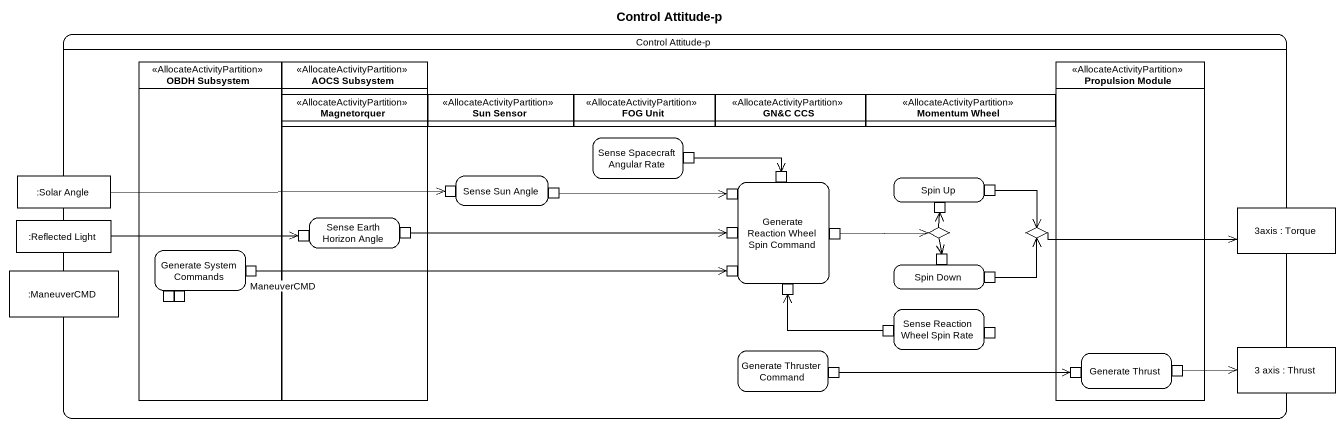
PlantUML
@startuml
title Control Attitude-p
hide empty description
state "Control Attitude-p" as Control_Attitude_p {
  state "OBDH Subsystem" as OBDH_Subsystem <<AllocateActivityPartition>> {
    state "Generate System Commands" as Generate_System_Commands {
      state pin13 <<outputPin>>
      state pin14 <<outputPin>>
      state "ManeuverCMD" as ManeuverCMD_2 <<outputPin>>
    }
  }
  state "AOCS Subsystem" as AOCS_Subsystem <<AllocateActivityPartition>> {
    state Magnetorquer <<AllocateActivityPartition>>
    state "Sense Earth Horizon Angle" as Sense_Earth_Horizon_Angle {
      state pin8 <<inputPin>>
      state pin9 <<outputPin>>
    }
  }
  state "Propulsion Module" as Propulsion_Module <<AllocateActivityPartition>> {
    state "Generate Thrust" as Generate_Thrust {
      state pin21 <<inputPin>>
      state pin22 <<outputPin>>
    }
  }
  state "Sun Sensor" as Sun_Sensor <<AllocateActivityPartition>>
  state "FOG Unit" as FOG_Unit <<AllocateActivityPartition>>
  state "GN&C CCS" as GN_C_CCS <<AllocateActivityPartition>>
  state "Momentum Wheel" as Momentum_Wheel <<AllocateActivityPartition>>
  state "Sense Spacecraft Angular Rate" as Sense_Spacecraft_Angular {
    state pin1 <<outputPin>>
  }
  state ":Solar Angle" as Solar_Angle <<object>>
  state "Sense Sun Angle" as Sense_Sun_Angle {
    state pin3 <<inputPin>>
    state pin4 <<outputPin>>
  }
  state "Generate Reaction Wheel Spin Command" as Generate_Reaction_Wheel {
    state pin2 <<inputPin>>
    state pin5 <<inputPin>>
    state pin10 <<inputPin>>
    state pin11 <<outputPin>>
    state pin15 <<inputPin>>
    state pin16 <<inputPin>>
  }
  state "Spin Up" as Spin_Up {
    state pin6 <<inputPin>>
    state pin7 <<outputPin>>
  }
  state "3axis : Torque" as o3axis <<object>>
  state ":Reflected Light" as Reflected_Light <<object>>
  state choice1 <<choice>>
  state choice2 <<choice>>
  state ":ManeuverCMD" as ManeuverCMD <<object>>
  state "Spin Down" as Spin_Down {
    state pin12 <<inputPin>>
    state pin17 <<outputPin>>
  }
  state "Sense Reaction Wheel Spin Rate" as Sense_Reaction_Wheel_Spin {
    state pin18 <<outputPin>>
    state pin19 <<inputPin>>
  }
  state "Generate Thruster Command" as Generate_Thruster_Command {
    state pin20 <<outputPin>>
  }
  state "3 axis : Thrust" as o3_axis <<object>>
}
pin1 -right-> pin2
Solar_Angle -right-> pin3
pin4 -right-> pin5
pin7 --> choice2
Reflected_Light -right-> pin8
pin9 -right-> pin10
pin11 -right-> choice1
choice1 -up-> pin6
choice1 --> pin12
choice2 -right-> o3axis
ManeuverCMD_2 -right-> pin15
pin17 -up-> choice2
pin18 -left-> pin16
pin20 -right-> pin21
pin22 -right-> o3_axis
@enduml
